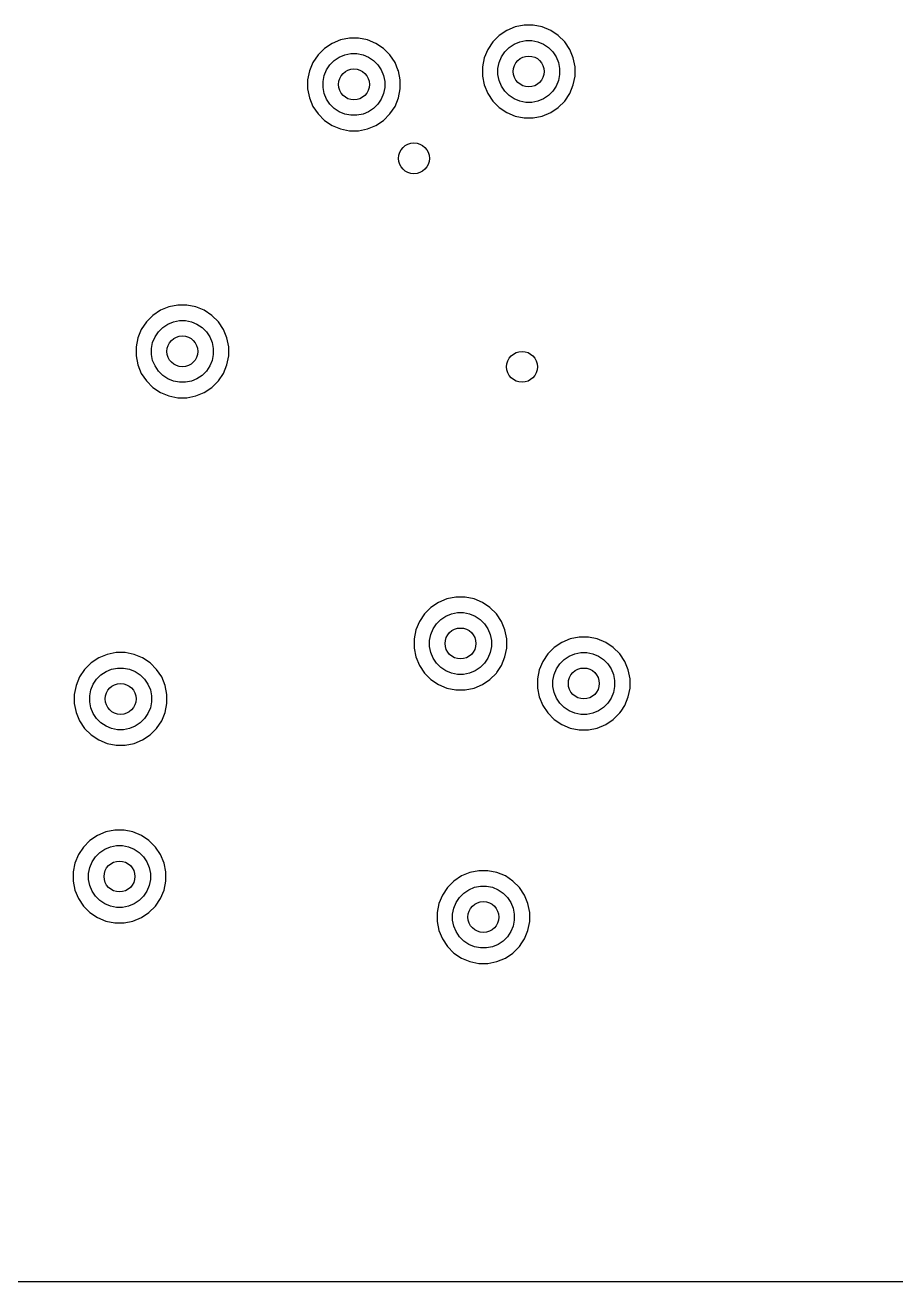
# Model space of a CAD drawing. Extents: x 113.2 to 188.8, y -123.8 to -78.2.
# Drawn here: x 128.16 to 139.44, y -119.85 to -103.58 of the extents above; entities that cross this region are included whole.
import ezdxf

# ---------------------------------------------------------------- set-up
doc = ezdxf.new("R2010")
doc.units = 0
doc.layers.add('BLACK', color=7, linetype='CONTINUOUS')

msp = doc.modelspace()

# ---------------------------------------------------------------- linework, layer by layer
at = {"layer": 'BLACK', "linetype": 'CONTINUOUS'}
for p, q in [((134.403, -103.643), (134.305, -103.709)), ((134.512, -103.598), (134.403, -103.643)), ((134.628, -103.575), (134.512, -103.598)), ((134.746, -103.575), (134.628, -103.575)), ((134.862, -103.598), (134.746, -103.575)), ((134.972, -103.643), (134.862, -103.598)), ((135.07, -103.709), (134.972, -103.643)), ((132.139, -103.811), (132.04, -103.877)), ((132.248, -103.766), (132.139, -103.811)), ((132.364, -103.743), (132.248, -103.766)), ((132.482, -103.743), (132.364, -103.743)), ((132.598, -103.766), (132.482, -103.743)), ((132.707, -103.811), (132.598, -103.766)), ((132.805, -103.877), (132.707, -103.811)), ((134.221, -103.793), (134.156, -103.891)), ((134.305, -103.709), (134.221, -103.793)), ((134.432, -103.864), (134.498, -103.821)), ((134.498, -103.821), (134.571, -103.79)), ((134.571, -103.79), (134.648, -103.775)), ((134.648, -103.775), (134.727, -103.775)), ((134.727, -103.775), (134.804, -103.79)), ((134.804, -103.79), (134.877, -103.821)), ((134.877, -103.821), (134.942, -103.864)), ((135.153, -103.793), (135.07, -103.709)), ((135.219, -103.891), (135.153, -103.793)), ((131.957, -103.96), (131.891, -104.059)), ((132.04, -103.877), (131.957, -103.96)), ((132.168, -104.032), (132.233, -103.988)), ((132.233, -103.988), (132.306, -103.958)), ((132.306, -103.958), (132.383, -103.943)), ((132.383, -103.943), (132.462, -103.943)), ((132.462, -103.943), (132.54, -103.958)), ((132.54, -103.958), (132.612, -103.988)), ((132.612, -103.988), (132.678, -104.032)), ((132.889, -103.96), (132.805, -103.877)), ((132.955, -104.059), (132.889, -103.96)), ((134.156, -103.891), (134.11, -104)), ((134.303, -104.058), (134.333, -103.986)), ((134.333, -103.986), (134.377, -103.92)), ((134.377, -103.92), (134.432, -103.864)), ((134.942, -103.864), (134.998, -103.92)), ((134.998, -103.92), (135.042, -103.986)), ((135.042, -103.986), (135.072, -104.058)), ((135.255, -103.977), (135.219, -103.891)), ((135.264, -104), (135.255, -103.977)), ((135.255, -103.977), (135.255, -103.977)), ((131.891, -104.059), (131.846, -104.168)), ((132.038, -104.226), (132.068, -104.153)), ((132.068, -104.153), (132.112, -104.088)), ((132.112, -104.088), (132.168, -104.032)), ((132.678, -104.032), (132.734, -104.088)), ((132.734, -104.088), (132.777, -104.153)), ((132.777, -104.153), (132.807, -104.226)), ((132.993, -104.152), (132.955, -104.059)), ((133, -104.168), (132.993, -104.152)), ((134.11, -104), (134.087, -104.116)), ((134.087, -104.116), (134.087, -104.234)), ((134.287, -104.136), (134.303, -104.058)), ((134.287, -104.214), (134.287, -104.136)), ((135.072, -104.058), (135.087, -104.136)), ((135.087, -104.136), (135.087, -104.214)), ((135.287, -104.116), (135.264, -104)), ((135.287, -104.234), (135.287, -104.116)), ((131.846, -104.168), (131.823, -104.284)), ((131.823, -104.284), (131.823, -104.402)), ((132.023, -104.304), (132.038, -104.226)), ((132.023, -104.382), (132.023, -104.304)), ((132.807, -104.226), (132.823, -104.304)), ((132.823, -104.304), (132.823, -104.382)), ((133.023, -104.284), (133, -104.168)), ((133.023, -104.402), (133.023, -104.284)), ((134.087, -104.234), (134.11, -104.35)), ((134.303, -104.292), (134.287, -104.214)), ((134.333, -104.365), (134.303, -104.292)), ((135.072, -104.292), (135.042, -104.365)), ((135.087, -104.214), (135.072, -104.292)), ((135.264, -104.35), (135.287, -104.234)), ((131.823, -104.402), (131.846, -104.518)), ((132.038, -104.46), (132.023, -104.382)), ((132.068, -104.532), (132.038, -104.46)), ((132.807, -104.46), (132.777, -104.532)), ((132.823, -104.382), (132.807, -104.46)), ((133, -104.518), (133.023, -104.402)), ((134.11, -104.35), (134.156, -104.459)), ((134.156, -104.459), (134.221, -104.558)), ((134.377, -104.43), (134.333, -104.365)), ((134.432, -104.486), (134.377, -104.43)), ((134.998, -104.43), (134.942, -104.486)), ((135.042, -104.365), (134.998, -104.43)), ((135.153, -104.558), (135.219, -104.459)), ((135.219, -104.459), (135.264, -104.35)), ((131.846, -104.518), (131.891, -104.627)), ((131.891, -104.627), (131.957, -104.725)), ((132.112, -104.598), (132.068, -104.532)), ((132.168, -104.654), (132.112, -104.598)), ((132.734, -104.598), (132.678, -104.654)), ((132.777, -104.532), (132.734, -104.598)), ((132.889, -104.725), (132.955, -104.627)), ((132.955, -104.627), (133, -104.518)), ((134.221, -104.558), (134.305, -104.641)), ((134.305, -104.641), (134.403, -104.707)), ((134.498, -104.53), (134.432, -104.486)), ((134.571, -104.56), (134.498, -104.53)), ((134.648, -104.575), (134.571, -104.56)), ((134.727, -104.575), (134.648, -104.575)), ((134.804, -104.56), (134.727, -104.575)), ((134.877, -104.53), (134.804, -104.56)), ((134.942, -104.486), (134.877, -104.53)), ((134.972, -104.707), (135.07, -104.641)), ((135.07, -104.641), (135.153, -104.558)), ((131.957, -104.725), (132.04, -104.809)), ((132.233, -104.697), (132.168, -104.654)), ((132.306, -104.728), (132.233, -104.697)), ((132.383, -104.743), (132.306, -104.728)), ((132.462, -104.743), (132.383, -104.743)), ((132.54, -104.728), (132.462, -104.743)), ((132.612, -104.697), (132.54, -104.728)), ((132.678, -104.654), (132.612, -104.697)), ((132.805, -104.809), (132.889, -104.725)), ((134.403, -104.707), (134.512, -104.752)), ((134.512, -104.752), (134.628, -104.775)), ((134.628, -104.775), (134.746, -104.775)), ((134.746, -104.775), (134.862, -104.752)), ((134.862, -104.752), (134.972, -104.707)), ((132.04, -104.809), (132.139, -104.875)), ((132.139, -104.875), (132.248, -104.92)), ((132.248, -104.92), (132.364, -104.943)), ((132.364, -104.943), (132.482, -104.943)), ((132.482, -104.943), (132.598, -104.92)), ((132.598, -104.92), (132.707, -104.875)), ((132.707, -104.875), (132.805, -104.809)), ((130.025, -107.223), (129.916, -107.268)), ((130.141, -107.2), (130.025, -107.223)), ((130.259, -107.2), (130.141, -107.2)), ((130.375, -107.223), (130.259, -107.2)), ((130.484, -107.268), (130.375, -107.223)), ((129.818, -107.334), (129.734, -107.418)), ((129.916, -107.268), (129.818, -107.334)), ((130.083, -107.415), (130.161, -107.4)), ((130.161, -107.4), (130.239, -107.4)), ((130.239, -107.4), (130.317, -107.415)), ((130.582, -107.334), (130.484, -107.268)), ((130.666, -107.418), (130.582, -107.334)), ((129.668, -107.516), (129.623, -107.625)), ((129.734, -107.418), (129.668, -107.516)), ((129.846, -107.611), (129.889, -107.545)), ((129.889, -107.545), (129.945, -107.489)), ((129.945, -107.489), (130.011, -107.446)), ((130.011, -107.446), (130.083, -107.415)), ((130.317, -107.415), (130.389, -107.446)), ((130.389, -107.446), (130.455, -107.489)), ((130.455, -107.489), (130.511, -107.545)), ((130.511, -107.545), (130.554, -107.611)), ((130.732, -107.516), (130.666, -107.418)), ((130.777, -107.625), (130.732, -107.516)), ((129.623, -107.625), (129.6, -107.741)), ((129.8, -107.761), (129.815, -107.683)), ((129.815, -107.683), (129.846, -107.611)), ((130.554, -107.611), (130.585, -107.683)), ((130.585, -107.683), (130.6, -107.761)), ((130.8, -107.741), (130.777, -107.625)), ((129.6, -107.741), (129.6, -107.859)), ((129.6, -107.859), (129.623, -107.975)), ((129.8, -107.839), (129.8, -107.761)), ((129.815, -107.917), (129.8, -107.839)), ((130.6, -107.839), (130.585, -107.917)), ((130.6, -107.761), (130.6, -107.839)), ((130.777, -107.975), (130.8, -107.859)), ((130.8, -107.859), (130.8, -107.741)), ((129.623, -107.975), (129.668, -108.084)), ((129.846, -107.989), (129.815, -107.917)), ((129.889, -108.055), (129.846, -107.989)), ((129.945, -108.111), (129.889, -108.055)), ((130.511, -108.055), (130.455, -108.111)), ((130.554, -107.989), (130.511, -108.055)), ((130.585, -107.917), (130.554, -107.989)), ((130.732, -108.084), (130.777, -107.975)), ((129.668, -108.084), (129.734, -108.182)), ((129.734, -108.182), (129.818, -108.266)), ((130.011, -108.154), (129.945, -108.111)), ((130.083, -108.185), (130.011, -108.154)), ((130.161, -108.2), (130.083, -108.185)), ((130.239, -108.2), (130.161, -108.2)), ((130.317, -108.185), (130.239, -108.2)), ((130.389, -108.154), (130.317, -108.185)), ((130.455, -108.111), (130.389, -108.154)), ((130.582, -108.266), (130.666, -108.182)), ((130.666, -108.182), (130.732, -108.084)), ((129.818, -108.266), (129.916, -108.332)), ((129.916, -108.332), (130.025, -108.377)), ((130.025, -108.377), (130.141, -108.4)), ((130.259, -108.4), (130.375, -108.377)), ((130.375, -108.377), (130.484, -108.332)), ((130.484, -108.332), (130.582, -108.266)), ((130.141, -108.4), (130.259, -108.4)), ((133.743, -110.982), (133.628, -111.005)), ((133.862, -110.982), (133.743, -110.982)), ((133.978, -111.005), (133.862, -110.982)), ((133.42, -111.116), (133.336, -111.2)), ((133.518, -111.051), (133.42, -111.116)), ((133.628, -111.005), (133.518, -111.051)), ((134.087, -111.051), (133.978, -111.005)), ((134.185, -111.116), (134.087, -111.051)), ((134.269, -111.2), (134.185, -111.116)), ((133.271, -111.298), (133.226, -111.407)), ((133.336, -111.2), (133.271, -111.298)), ((133.492, -111.327), (133.548, -111.272)), ((133.548, -111.272), (133.613, -111.228)), ((133.613, -111.228), (133.686, -111.198)), ((133.686, -111.198), (133.763, -111.182)), ((133.763, -111.182), (133.842, -111.182)), ((133.842, -111.182), (133.919, -111.198)), ((133.919, -111.198), (133.992, -111.228)), ((133.992, -111.228), (134.058, -111.272)), ((134.058, -111.272), (134.113, -111.327)), ((134.334, -111.298), (134.269, -111.2)), ((134.379, -111.407), (134.334, -111.298)), ((133.226, -111.407), (133.203, -111.523)), ((133.403, -111.543), (133.418, -111.466)), ((133.418, -111.466), (133.448, -111.393)), ((133.448, -111.393), (133.492, -111.327)), ((134.113, -111.327), (134.157, -111.393)), ((134.157, -111.393), (134.187, -111.466)), ((134.187, -111.466), (134.203, -111.543)), ((134.403, -111.523), (134.379, -111.407)), ((133.203, -111.523), (133.203, -111.641)), ((133.403, -111.622), (133.403, -111.543)), ((133.418, -111.699), (133.403, -111.622)), ((134.203, -111.622), (134.187, -111.699)), ((134.203, -111.543), (134.203, -111.622)), ((134.403, -111.641), (134.403, -111.523)), ((135.018, -111.634), (134.934, -111.718)), ((135.116, -111.568), (135.018, -111.634)), ((135.225, -111.523), (135.116, -111.568)), ((135.341, -111.5), (135.225, -111.523)), ((135.459, -111.5), (135.341, -111.5)), ((135.575, -111.523), (135.459, -111.5)), ((135.684, -111.568), (135.575, -111.523)), ((135.782, -111.634), (135.684, -111.568)), ((135.866, -111.718), (135.782, -111.634)), ((129.116, -111.768), (129.018, -111.834)), ((129.225, -111.723), (129.116, -111.768)), ((129.341, -111.7), (129.225, -111.723)), ((129.459, -111.7), (129.341, -111.7)), ((129.575, -111.723), (129.459, -111.7)), ((129.684, -111.768), (129.575, -111.723)), ((129.782, -111.834), (129.684, -111.768)), ((133.203, -111.641), (133.226, -111.757)), ((133.226, -111.757), (133.271, -111.866)), ((133.448, -111.772), (133.418, -111.699)), ((133.492, -111.837), (133.448, -111.772)), ((134.157, -111.772), (134.113, -111.837)), ((134.187, -111.699), (134.157, -111.772)), ((134.334, -111.866), (134.379, -111.757)), ((134.379, -111.757), (134.403, -111.641)), ((134.934, -111.718), (134.868, -111.816)), ((135.089, -111.845), (135.145, -111.789)), ((135.145, -111.789), (135.211, -111.746)), ((135.211, -111.746), (135.283, -111.715)), ((135.283, -111.715), (135.361, -111.7)), ((135.361, -111.7), (135.439, -111.7)), ((135.439, -111.7), (135.517, -111.715)), ((135.517, -111.715), (135.589, -111.746)), ((135.589, -111.746), (135.655, -111.789)), ((135.655, -111.789), (135.711, -111.845)), ((135.932, -111.816), (135.866, -111.718)), ((128.934, -111.918), (128.868, -112.016)), ((129.018, -111.834), (128.934, -111.918)), ((129.145, -111.989), (129.211, -111.946)), ((129.211, -111.946), (129.283, -111.915)), ((129.283, -111.915), (129.361, -111.9)), ((129.361, -111.9), (129.439, -111.9)), ((129.439, -111.9), (129.517, -111.915)), ((129.517, -111.915), (129.589, -111.946)), ((129.589, -111.946), (129.655, -111.989)), ((129.866, -111.918), (129.782, -111.834)), ((129.932, -112.016), (129.866, -111.918)), ((133.271, -111.866), (133.336, -111.965)), ((133.336, -111.965), (133.42, -112.048)), ((133.548, -111.893), (133.492, -111.837)), ((133.613, -111.937), (133.548, -111.893)), ((133.686, -111.967), (133.613, -111.937)), ((133.992, -111.937), (133.919, -111.967)), ((134.058, -111.893), (133.992, -111.937)), ((134.113, -111.837), (134.058, -111.893)), ((134.185, -112.048), (134.269, -111.965)), ((134.269, -111.965), (134.273, -111.958)), ((134.273, -111.958), (134.334, -111.866)), ((134.273, -111.958), (134.273, -111.958)), ((134.823, -111.925), (134.8, -112.041)), ((134.868, -111.816), (134.823, -111.925)), ((135.015, -111.983), (135.046, -111.911)), ((135.046, -111.911), (135.089, -111.845)), ((135.711, -111.845), (135.754, -111.911)), ((135.754, -111.911), (135.785, -111.983)), ((135.977, -111.925), (135.932, -111.816)), ((136, -112.041), (135.977, -111.925)), ((128.823, -112.125), (128.8, -112.241)), ((128.868, -112.016), (128.823, -112.125)), ((129.015, -112.183), (129.046, -112.111)), ((129.046, -112.111), (129.089, -112.045)), ((129.089, -112.045), (129.145, -111.989)), ((129.655, -111.989), (129.711, -112.045)), ((129.711, -112.045), (129.754, -112.111)), ((129.754, -112.111), (129.785, -112.183)), ((129.977, -112.125), (129.932, -112.016)), ((130, -112.241), (129.977, -112.125)), ((133.42, -112.048), (133.518, -112.114)), ((133.518, -112.114), (133.628, -112.159)), ((133.763, -111.982), (133.686, -111.967)), ((133.842, -111.982), (133.763, -111.982)), ((133.919, -111.967), (133.842, -111.982)), ((133.978, -112.159), (134.087, -112.114)), ((134.087, -112.114), (134.185, -112.048)), ((134.8, -112.041), (134.8, -112.159)), ((135, -112.061), (135.015, -111.983)), ((135, -112.139), (135, -112.061)), ((135.785, -111.983), (135.8, -112.061)), ((135.8, -112.061), (135.8, -112.139)), ((136, -112.159), (136, -112.041)), ((128.8, -112.241), (128.8, -112.359)), ((129, -112.261), (129.015, -112.183)), ((129, -112.339), (129, -112.261)), ((129.785, -112.183), (129.8, -112.261)), ((129.8, -112.261), (129.8, -112.339)), ((130, -112.359), (130, -112.241)), ((133.628, -112.159), (133.743, -112.182)), ((133.743, -112.182), (133.862, -112.182)), ((133.862, -112.182), (133.978, -112.159)), ((134.8, -112.159), (134.823, -112.275)), ((134.823, -112.275), (134.868, -112.384)), ((135.015, -112.217), (135, -112.139)), ((135.046, -112.289), (135.015, -112.217)), ((135.089, -112.355), (135.046, -112.289)), ((135.754, -112.289), (135.711, -112.355)), ((135.785, -112.217), (135.754, -112.289)), ((135.8, -112.139), (135.785, -112.217)), ((135.932, -112.384), (135.977, -112.275)), ((135.977, -112.275), (136, -112.159)), ((128.8, -112.359), (128.823, -112.475)), ((129.015, -112.417), (129, -112.339)), ((129.046, -112.489), (129.015, -112.417)), ((129.785, -112.417), (129.754, -112.489)), ((129.8, -112.339), (129.785, -112.417)), ((129.977, -112.475), (130, -112.359)), ((134.868, -112.384), (134.934, -112.482)), ((135.145, -112.411), (135.089, -112.355)), ((135.211, -112.454), (135.145, -112.411)), ((135.655, -112.411), (135.589, -112.454)), ((135.711, -112.355), (135.655, -112.411)), ((135.883, -112.458), (135.932, -112.384)), ((128.823, -112.475), (128.868, -112.584)), ((128.868, -112.584), (128.934, -112.682)), ((129.089, -112.555), (129.046, -112.489)), ((129.145, -112.611), (129.089, -112.555)), ((129.211, -112.654), (129.145, -112.611)), ((129.655, -112.611), (129.589, -112.654)), ((129.711, -112.555), (129.655, -112.611)), ((129.754, -112.489), (129.711, -112.555)), ((129.866, -112.682), (129.932, -112.584)), ((129.932, -112.584), (129.977, -112.475)), ((134.934, -112.482), (135.018, -112.566)), ((135.018, -112.566), (135.116, -112.632)), ((135.283, -112.485), (135.211, -112.454)), ((135.361, -112.5), (135.283, -112.485)), ((135.439, -112.5), (135.361, -112.5)), ((135.517, -112.485), (135.439, -112.5)), ((135.589, -112.454), (135.517, -112.485)), ((135.684, -112.632), (135.782, -112.566)), ((135.782, -112.566), (135.866, -112.482)), ((135.866, -112.482), (135.883, -112.458)), ((128.934, -112.682), (129.018, -112.766)), ((129.018, -112.766), (129.116, -112.832)), ((129.283, -112.685), (129.211, -112.654)), ((129.361, -112.7), (129.283, -112.685)), ((129.439, -112.7), (129.361, -112.7)), ((129.517, -112.685), (129.439, -112.7)), ((129.589, -112.654), (129.517, -112.685)), ((129.684, -112.832), (129.782, -112.766)), ((129.782, -112.766), (129.866, -112.682)), ((135.116, -112.632), (135.225, -112.677)), ((135.225, -112.677), (135.341, -112.7)), ((135.341, -112.7), (135.459, -112.7)), ((135.459, -112.7), (135.575, -112.677)), ((135.575, -112.677), (135.684, -112.632)), ((129.116, -112.832), (129.225, -112.877)), ((129.225, -112.877), (129.341, -112.9)), ((129.341, -112.9), (129.459, -112.9)), ((129.459, -112.9), (129.575, -112.877)), ((129.575, -112.877), (129.684, -112.832)), ((129.101, -114.068), (129.003, -114.134)), ((129.21, -114.023), (129.101, -114.068)), ((129.326, -114), (129.21, -114.023)), ((129.444, -114), (129.326, -114)), ((129.56, -114.023), (129.444, -114)), ((129.669, -114.068), (129.56, -114.023)), ((129.767, -114.134), (129.669, -114.068)), ((128.919, -114.218), (128.853, -114.316)), ((129.003, -114.134), (128.919, -114.218)), ((129.196, -114.246), (129.268, -114.215)), ((129.268, -114.215), (129.346, -114.2)), ((129.346, -114.2), (129.424, -114.2)), ((129.424, -114.2), (129.502, -114.215)), ((129.502, -114.215), (129.574, -114.246)), ((129.851, -114.218), (129.767, -114.134)), ((129.917, -114.316), (129.851, -114.218)), ((128.853, -114.316), (128.808, -114.425)), ((129.031, -114.411), (129.074, -114.345)), ((129.074, -114.345), (129.13, -114.289)), ((129.13, -114.289), (129.196, -114.246)), ((129.574, -114.246), (129.64, -114.289)), ((129.64, -114.289), (129.696, -114.345)), ((129.696, -114.345), (129.739, -114.411)), ((129.962, -114.425), (129.917, -114.316)), ((128.808, -114.425), (128.785, -114.541)), ((128.785, -114.541), (128.785, -114.659)), ((128.985, -114.561), (129, -114.483)), ((128.985, -114.639), (128.985, -114.561)), ((129, -114.483), (129.031, -114.411)), ((129.739, -114.411), (129.77, -114.483)), ((129.77, -114.483), (129.785, -114.561)), ((129.785, -114.561), (129.785, -114.639)), ((129.985, -114.541), (129.962, -114.425)), ((129.985, -114.659), (129.985, -114.541)), ((133.925, -114.548), (133.816, -114.593)), ((134.041, -114.525), (133.925, -114.548)), ((134.159, -114.525), (134.041, -114.525)), ((134.275, -114.548), (134.159, -114.525)), ((134.384, -114.593), (134.275, -114.548)), ((128.785, -114.659), (128.808, -114.775)), ((129, -114.717), (128.985, -114.639)), ((129.031, -114.789), (129, -114.717)), ((129.77, -114.717), (129.739, -114.789)), ((129.785, -114.639), (129.77, -114.717)), ((129.962, -114.775), (129.985, -114.659)), ((133.718, -114.659), (133.634, -114.743)), ((133.816, -114.593), (133.718, -114.659)), ((133.983, -114.74), (134.061, -114.725)), ((134.061, -114.725), (134.139, -114.725)), ((134.139, -114.725), (134.217, -114.74)), ((134.482, -114.659), (134.384, -114.593)), ((134.566, -114.743), (134.482, -114.659)), ((128.808, -114.775), (128.853, -114.884)), ((128.853, -114.884), (128.919, -114.982)), ((129.074, -114.855), (129.031, -114.789)), ((129.13, -114.911), (129.074, -114.855)), ((129.696, -114.855), (129.64, -114.911)), ((129.739, -114.789), (129.696, -114.855)), ((129.851, -114.982), (129.917, -114.884)), ((129.917, -114.884), (129.962, -114.775)), ((133.568, -114.841), (133.523, -114.95)), ((133.634, -114.743), (133.568, -114.841)), ((133.746, -114.936), (133.789, -114.87)), ((133.789, -114.87), (133.845, -114.814)), ((133.845, -114.814), (133.911, -114.771)), ((133.911, -114.771), (133.983, -114.74)), ((134.217, -114.74), (134.289, -114.771)), ((134.289, -114.771), (134.355, -114.814)), ((134.355, -114.814), (134.411, -114.87)), ((134.411, -114.87), (134.454, -114.936)), ((134.632, -114.841), (134.566, -114.743)), ((134.677, -114.95), (134.632, -114.841)), ((128.919, -114.982), (129.003, -115.066)), ((129.196, -114.954), (129.13, -114.911)), ((129.268, -114.985), (129.196, -114.954)), ((129.346, -115), (129.268, -114.985)), ((129.424, -115), (129.346, -115)), ((129.502, -114.985), (129.424, -115)), ((129.574, -114.954), (129.502, -114.985)), ((129.64, -114.911), (129.574, -114.954)), ((129.767, -115.066), (129.851, -114.982)), ((133.523, -114.95), (133.5, -115.066)), ((133.7, -115.086), (133.715, -115.008)), ((133.715, -115.008), (133.746, -114.936)), ((134.454, -114.936), (134.485, -115.008)), ((134.485, -115.008), (134.5, -115.086)), ((134.7, -115.066), (134.677, -114.95)), ((129.003, -115.066), (129.101, -115.132)), ((129.101, -115.132), (129.21, -115.177)), ((129.21, -115.177), (129.326, -115.2)), ((129.326, -115.2), (129.444, -115.2)), ((129.444, -115.2), (129.56, -115.177)), ((129.56, -115.177), (129.669, -115.132)), ((129.669, -115.132), (129.767, -115.066)), ((133.5, -115.066), (133.5, -115.184)), ((133.5, -115.184), (133.523, -115.3)), ((133.7, -115.164), (133.7, -115.086)), ((133.715, -115.242), (133.7, -115.164)), ((134.5, -115.164), (134.485, -115.242)), ((134.5, -115.086), (134.5, -115.164)), ((134.677, -115.3), (134.7, -115.184)), ((134.7, -115.184), (134.7, -115.066)), ((133.523, -115.3), (133.568, -115.409)), ((133.746, -115.314), (133.715, -115.242)), ((133.789, -115.38), (133.746, -115.314)), ((133.845, -115.436), (133.789, -115.38)), ((134.411, -115.38), (134.355, -115.436)), ((134.454, -115.314), (134.411, -115.38)), ((134.485, -115.242), (134.454, -115.314)), ((134.632, -115.409), (134.677, -115.3)), ((133.568, -115.409), (133.634, -115.507)), ((133.634, -115.507), (133.718, -115.591)), ((133.911, -115.479), (133.845, -115.436)), ((133.983, -115.51), (133.911, -115.479)), ((134.061, -115.525), (133.983, -115.51)), ((134.139, -115.525), (134.061, -115.525)), ((134.217, -115.51), (134.139, -115.525)), ((134.289, -115.479), (134.217, -115.51)), ((134.355, -115.436), (134.289, -115.479)), ((134.482, -115.591), (134.566, -115.507)), ((134.566, -115.507), (134.599, -115.458)), ((134.599, -115.458), (134.632, -115.409)), ((134.599, -115.458), (134.599, -115.458)), ((133.718, -115.591), (133.816, -115.657)), ((133.816, -115.657), (133.925, -115.702)), ((133.925, -115.702), (134.041, -115.725)), ((134.159, -115.725), (134.275, -115.702)), ((134.275, -115.702), (134.384, -115.657)), ((134.384, -115.657), (134.482, -115.591)), ((134.041, -115.725), (134.159, -115.725)), ((176.986, -119.849), (125.014, -119.849))]:
    msp.add_line(p, q, dxfattribs=at)
at = {"layer": 'BLACK'}
for centre in [(134.687, -104.175), (132.423, -104.343), (133.2, -105.3), (130.2, -107.8), (134.6, -108), (133.803, -111.582), (135.4, -112.1), (129.4, -112.3), (129.385, -114.6), (134.1, -115.125)]:
    msp.add_circle(centre, 0.2, dxfattribs=at)

doc.saveas('drawing.dxf')
